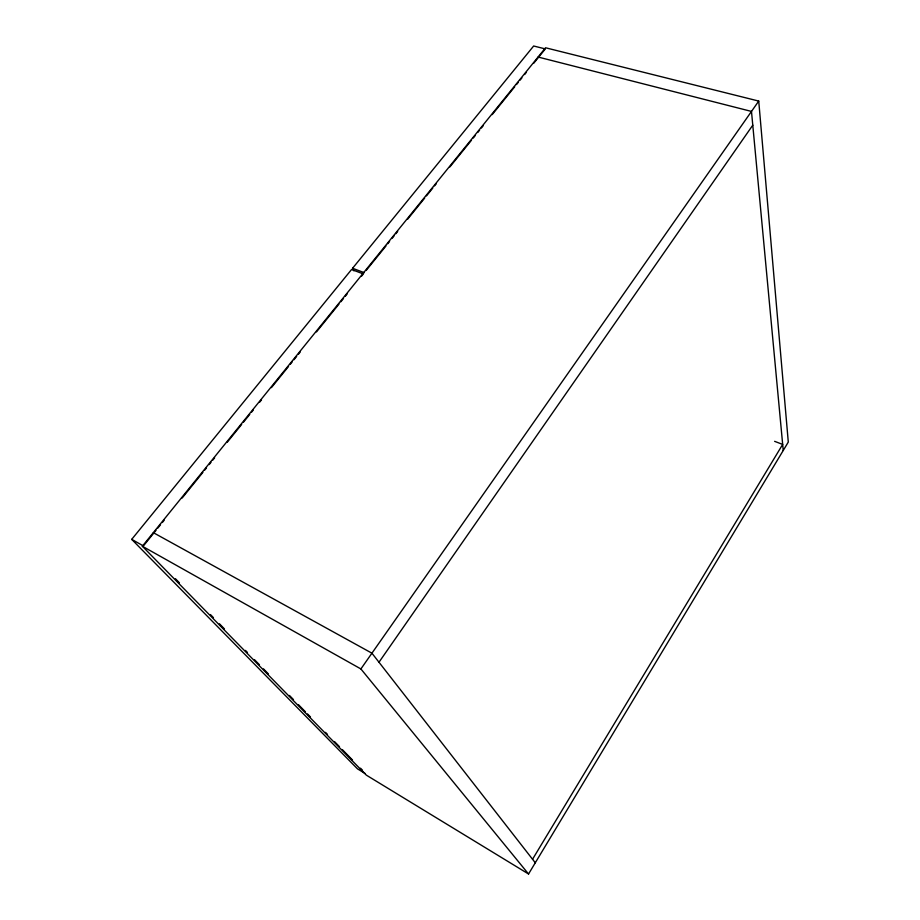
<?xml version="1.0" encoding="UTF-8"?>
<svg xmlns="http://www.w3.org/2000/svg" width="920" height="920" viewBox="0 0 920 920"><rect width="100%" height="100%" fill="white"/><g stroke="black" fill="none" stroke-linecap="round" stroke-linejoin="round"><path stroke-width="1.38" d="M532.542 859.257L782.667 444.417L774.617 441.335M528.54 874L788.29 442.072L758.735 101.073L545.56 47.771L142.347 546.227L366.332 775.134L528.54 874L360.893 668.943L142.347 546.227M378.982 662.239L752.779 125.189M360.893 668.943L758.735 101.073M156.02 530.322L143.405 545.928L131.709 539.361L351.578 269.491L363.354 273.93L361.548 276.161M157.826 528.091L160.528 524.745M162.334 522.525L164.139 520.294M182.171 497.996L202.906 472.362M204.7 470.131L206.505 467.9M209.208 464.554L211.013 462.323M212.819 460.092L214.624 457.861M227.24 442.255L241.661 424.419M243.466 422.188L249.78 414.391M251.574 412.16L253.38 409.929M259.693 402.132L261.498 399.901M271.411 387.642L288.535 366.459M290.34 364.228L292.146 361.997M293.94 359.766L296.654 356.419M298.448 354.2L300.253 351.969M316.48 331.901L339.02 304.037M340.814 301.806L343.528 298.459M345.322 296.228L347.127 293.998M366.148 270.468L385.963 245.985M387.757 243.754L389.562 241.523M392.265 238.188L394.059 235.957M395.864 233.737L397.67 231.506M407.572 219.259L424.672 198.111M426.478 195.88L432.779 188.083M434.573 185.863L436.379 183.632M449.88 166.934L471.488 140.208M473.294 137.988L475.088 135.757M477.791 132.422L479.596 130.191M481.39 127.972L483.195 125.741M492.2 114.609L514.705 86.779M516.499 84.548L518.305 82.317M520.11 80.097L521.904 77.866M524.607 74.531L526.412 72.3M533.611 63.388L545.318 48.921L533.658 46L352.567 268.272L353.855 270.825M538.073 57.029L751.49 111.423L783.242 450.478M352.567 268.272L364.354 272.7M153.318 532.657L371.933 653.188L535.29 862.776M365.378 773.662L357.489 768.856L131.709 539.361M175.421 578.703L179.423 582.808M210.439 614.56L213.44 617.63M219.443 623.771L224.445 628.9M245.444 650.405L247.445 652.452M254.449 659.629L259.452 664.746M263.453 668.84L268.456 673.969M289.466 695.474L293.468 699.579M298.471 704.697L305.474 711.861M307.475 713.92L310.477 716.99M325.484 732.355L327.485 734.401M334.489 741.566L339.491 746.695M342.493 749.765L352.498 760.012M360.502 768.2L362.503 770.247"/></g></svg>
